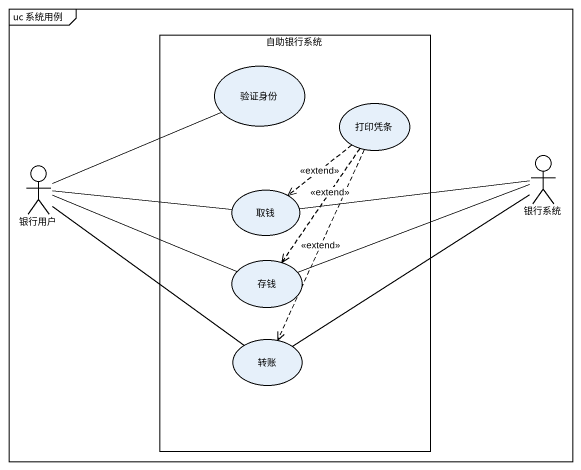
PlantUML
@startuml
mainframe uc 系统用例
rectangle 自助银行系统 {
  usecase 验证身份
  usecase 打印凭条
  usecase 取钱
  usecase 存钱
  usecase 转账
}
actor 银行用户
actor 银行系统
打印凭条 ..> 取钱 : <<extend>>
打印凭条 ..> 存钱 : <<extend>>
打印凭条 ..> 转账 : <<extend>>
银行用户 -right- 验证身份
银行用户 -right- 取钱
银行用户 -right- 存钱
银行用户 -- 转账
取钱 -right- 银行系统
存钱 -right- 银行系统
转账 -up- 银行系统
@enduml
